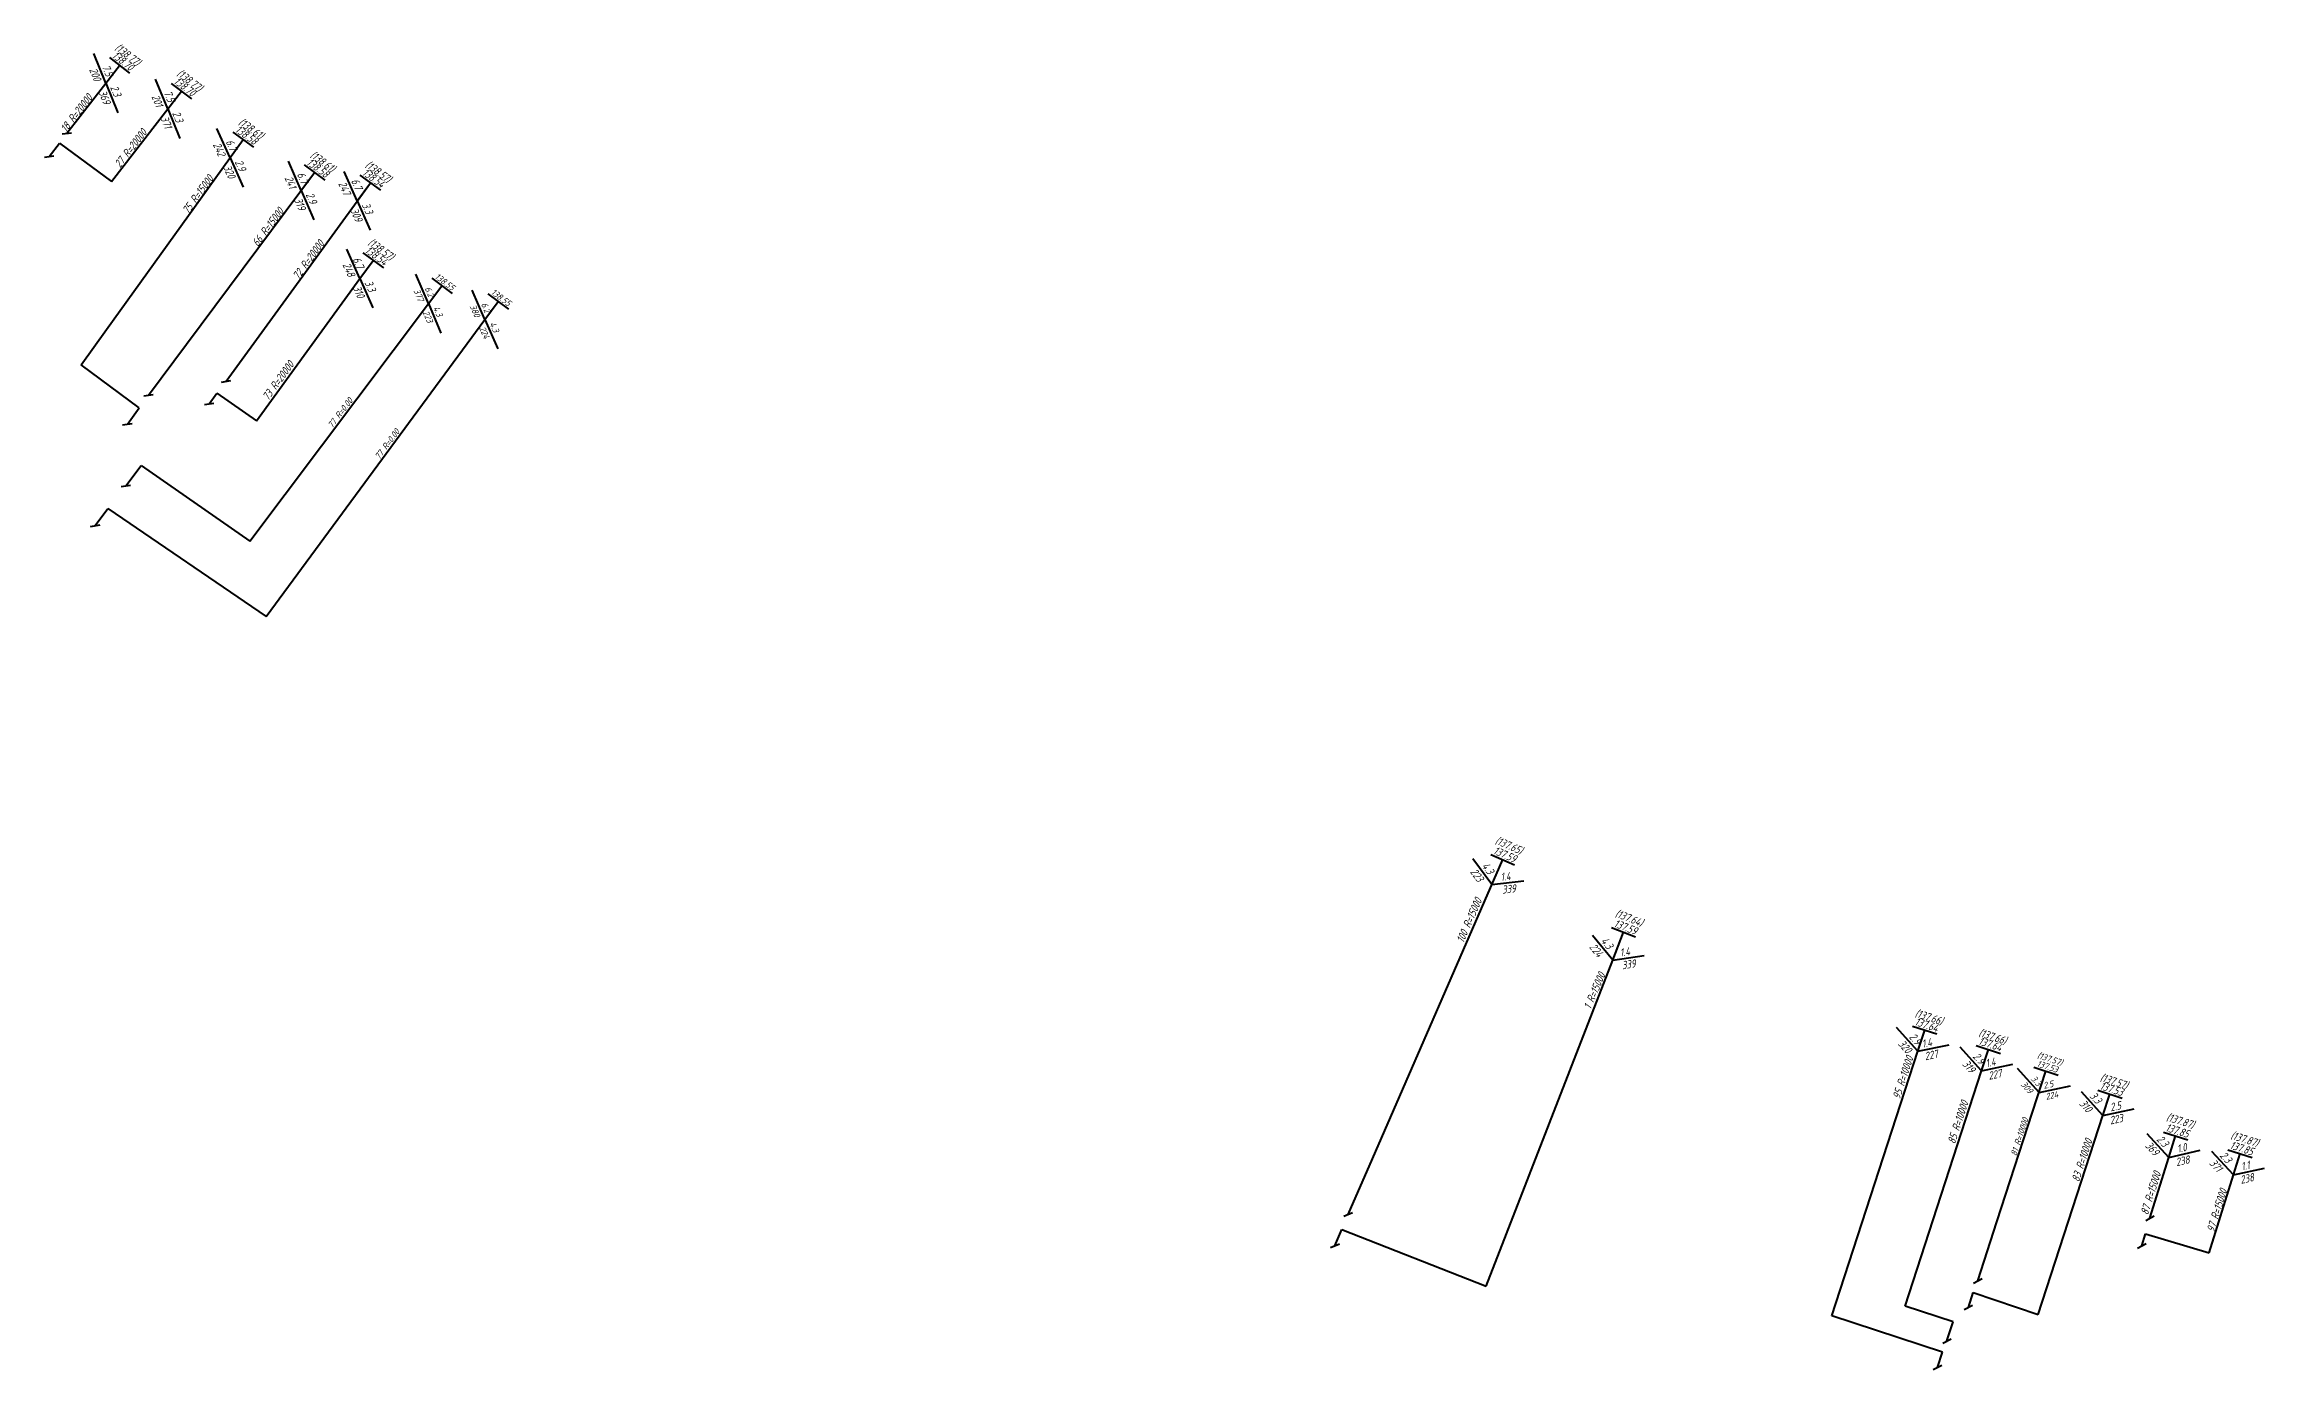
# Model space of a CAD drawing. Extents: x 10708 to 14321, y 7461 to 9444.
# Drawn here: x 10708 to 11054.8, y 9237.2 to 9444.1 of the extents above; entities that cross this region are included whole.
import ezdxf
from ezdxf.enums import TextEntityAlignment as Align

# ---------------------------------------------------------------- set-up
doc = ezdxf.new("R2010")
doc.units = 0
doc.styles.add('Уклоноуказатели', font='SPDS.shx', dxfattribs={"oblique": 15, "height": 2})

# ---------------------------------------------------------------- blocks, each defined once
blk = doc.blocks.new('45212122210')
at = {"color": 5, "lineweight": 40}
for p, q in [((10767.96, 9403.62), (10766, 9408.22)), ((10767.96, 9403.62), (10770.06, 9406.42)), ((10768.46, 9407.62), (10771.66, 9405.21)), ((10776.77, 9401.15), (10774.76, 9405.73)), ((10740.05, 9366.54), (10767.96, 9403.62)), ((10767.96, 9403.62), (10769.91, 9399.02)), ((10776.77, 9401.15), (10778.84, 9403.97)), ((10777.23, 9405.15), (10780.45, 9402.78)), ((10742.61, 9354.76), (10776.77, 9401.15)), ((10776.77, 9401.15), (10778.77, 9396.57)), ((10720.68, 9375.15), (10723.09, 9378.35)), ((10719.94, 9375.05), (10721.43, 9375.26)), ((10715.92, 9368.95), (10717.89, 9371.62)), ((10715.18, 9368.84), (10716.67, 9369.07)), ((10915.41, 9270.09), (10935.76, 9316.79)), ((10934.07, 9312.91), (10931.1, 9316.93)), ((10933.93, 9317.59), (10937.6, 9315.99)), ((10934.07, 9312.91), (10939.04, 9313.47)), ((10952.94, 9301.07), (10949.8, 9304.96)), ((10952.77, 9306.18), (10956.5, 9304.73)), ((10952.94, 9301.07), (10954.64, 9305.45)), ((10952.94, 9301.07), (10957.88, 9301.83)), ((10933.19, 9250.2), (10952.94, 9301.07)), ((10911.63, 9261.4), (10915.41, 9270.09)), ((10910.93, 9261.13), (10912.32, 9261.68)), ((10908.86, 9256.23), (10910.26, 9256.78)), ((10909.56, 9256.5), (10910.65, 9259.06))]:
    blk.add_line(p, q, dxfattribs=at)
at = {"color": 5, "lineweight": 40, "flags": 128}
for points in [[(10723.09, 9378.35), (10740.05, 9366.54)], [(10717.89, 9371.62), (10742.61, 9354.76)]]:
    blk.add_lwpolyline(points, dxfattribs=at)
at = {"color": 5, "lineweight": 40}
blk.add_lwpolyline([(10910.65, 9259.06), (10933.19, 9250.2)], dxfattribs=at)
at = {"color": 5, "lineweight": 40, "style": 'Уклоноуказатели', "oblique": 15}
for s, height, rotation, p in [('377', 1, 293.0361, (10767.27, 9404.27)), ('380', 1, 293.6381, (10776.08, 9401.79)), ('223', 1.25, 306.4523, (10932.85, 9313.93)), ('224', 1.25, 308.7883, (10951.53, 9302.22))]:
    blk.add_text(s, height=height, rotation=rotation, dxfattribs=at).set_placement(p, align=Align.TOP_RIGHT)
for s, height, rotation, p in [('6.2', 1, 293.0361, (10767.96, 9404.56)), ('6.2', 1, 293.6381, (10776.77, 9402.09)), ('4.3', 1.25, 306.4523, (10933.46, 9314.37)), ('4.3', 1.25, 308.7883, (10952.11, 9302.69))]:
    blk.add_text(s, height=height, rotation=rotation, dxfattribs=at).set_placement(p, align=Align.RIGHT)
for s, height, rotation, p in [('138.55', 1, 323.0361, (10770.21, 9406.62)), ('138.55', 1, 323.6381, (10778.99, 9404.17)), ('(137.65)', 1.25, 336.4523, (10936.49, 9318.45)), ('137.59', 1.25, 336.4523, (10935.86, 9317.02)), ('(137.64)', 1.25, 338.7883, (10955.28, 9307.1)), ('137.59', 1.25, 338.7883, (10954.73, 9305.68))]:
    blk.add_text(s, height=height, rotation=rotation, dxfattribs=at).set_placement(p, align=Align.CENTER)
for s, height, rotation, p in [('223', 1, 293.0361, (10767.95, 9402.68)), ('224', 1, 293.6381, (10776.77, 9400.21)), ('339', 1.25, 6.4523, (10935.57, 9312.7)), ('339', 1.25, 8.7883, (10954.27, 9300.89))]:
    blk.add_text(s, height=height, rotation=rotation, dxfattribs=at).set_placement(p, align=Align.TOP_LEFT)
for s, height, rotation, p in [('4.3', 1, 293.0361, (10768.64, 9402.97)), ('4.3', 1, 293.6381, (10777.46, 9400.51)), ('1.4', 1.25, 6.4523, (10935.49, 9313.45)), ('1.4', 1.25, 8.7883, (10954.16, 9301.64))]:
    blk.add_text(s, height=height, rotation=rotation, dxfattribs=at).set_placement(p)
for s, height, rotation, p in [('77 R=0.00', 1, 53.0361, (10752.53, 9384.37)), ('77 R=0.00', 1, 53.6381, (10759.89, 9379.48)), ('100 R=15000', 1.25, 66.4523, (10929.05, 9303.95)), ('1 R=15000', 1.25, 66.8628, (10948.92, 9293.56))]:
    blk.add_text(s, height=height, rotation=rotation, dxfattribs=at).set_placement(p, align=Align.MIDDLE_LEFT)

msp = doc.modelspace()

# ---------------------------------------------------------------- linework, layer by layer
at = {"color": 6, "lineweight": 40}
for p, q in [((10717.55, 9438.06), (10715.66, 9442.69)), ((10717.55, 9438.06), (10719.7, 9440.83)), ((10718.11, 9442.05), (10721.28, 9439.6)), ((10711.47, 9430.22), (10717.55, 9438.06)), ((10717.55, 9438.06), (10719.44, 9433.43)), ((10727.22, 9434.03), (10725.32, 9438.66)), ((10727.22, 9434.03), (10729.36, 9436.8)), ((10727.78, 9438.02), (10730.94, 9435.58)), ((10718.47, 9422.7), (10727.22, 9434.03)), ((10727.22, 9434.03), (10729.12, 9429.41)), ((10710.72, 9430.12), (10712.21, 9430.31)), ((10736.97, 9426.39), (10734.92, 9430.95)), ((10737.39, 9430.4), (10740.64, 9428.06)), ((10707.96, 9426.49), (10709.45, 9426.68)), ((10708.71, 9426.59), (10710.33, 9428.68)), ((10717.69, 9399.6), (10739.02, 9429.23)), ((10736.97, 9426.39), (10739.03, 9421.83)), ((10730.17, 9397.29), (10750.16, 9424.1)), ((10748.07, 9421.3), (10746.09, 9425.89)), ((10748.56, 9425.3), (10751.76, 9422.91)), ((10756.82, 9419.68), (10754.78, 9424.24)), ((10757.26, 9423.68), (10760.49, 9421.33)), ((10736.35, 9391.49), (10758.88, 9422.51)), ((10748.07, 9421.3), (10750.05, 9416.71)), ((10756.82, 9419.68), (10758.88, 9422.51)), ((10756.82, 9419.68), (10758.85, 9415.11)), ((10757.25, 9407.55), (10755.22, 9412.12)), ((10757.25, 9407.55), (10759.31, 9410.38)), ((10757.69, 9411.56), (10760.92, 9409.21)), ((10741.11, 9385.34), (10757.25, 9407.55)), ((10757.25, 9407.55), (10759.28, 9402.99)), ((10713.71, 9394.07), (10717.69, 9399.6)), ((10724.24, 9389.33), (10730.17, 9397.29)), ((10735.61, 9391.37), (10737.09, 9391.6)), ((10723.5, 9389.22), (10724.98, 9389.44)), ((10733.7, 9387.97), (10734.92, 9389.66)), ((10720.18, 9384.68), (10721.66, 9384.92)), ((10720.92, 9384.8), (10722.76, 9387.35)), ((10732.96, 9387.85), (10734.44, 9388.09)), ((11000.61, 9286.86), (10997.26, 9290.57)), ((10999.79, 9290.8), (11003.59, 9289.57)), ((11000.61, 9286.86), (11001.69, 9290.18)), ((11000.61, 9286.86), (11005.5, 9287.89)), ((11009.74, 9287.76), (11013.54, 9286.52)), ((10987.19, 9245.58), (11000.61, 9286.86)), ((11010.56, 9283.81), (11007.21, 9287.53)), ((11010.56, 9283.81), (11011.64, 9287.14)), ((11010.56, 9283.81), (11015.45, 9284.85)), ((11019.54, 9280.45), (11016.2, 9284.16)), ((11018.72, 9284.4), (11022.53, 9283.16)), ((10998.62, 9247.09), (11010.56, 9283.81)), ((11012.97, 9260.24), (11020.62, 9283.78)), ((11019.54, 9280.45), (11024.43, 9281.49)), ((11028.7, 9280.78), (11032.51, 9279.55)), ((11029.52, 9276.84), (11026.18, 9280.55)), ((11029.52, 9276.84), (11030.6, 9280.16)), ((11029.52, 9276.84), (11034.41, 9277.87)), ((11019.41, 9245.75), (11029.52, 9276.84)), ((11039.83, 9270.3), (11036.45, 9273.98)), ((11038.97, 9274.24), (11042.79, 9273.05)), ((11036.86, 9260.81), (11039.83, 9270.3)), ((11039.83, 9270.3), (11040.88, 9273.64)), ((11039.83, 9270.3), (11044.71, 9271.4)), ((11049.89, 9267.55), (11046.51, 9271.23)), ((11049.03, 9271.49), (11052.85, 9270.29)), ((11049.89, 9267.55), (11050.94, 9270.89)), ((11046.09, 9255.41), (11049.89, 9267.55)), ((11049.89, 9267.55), (11054.77, 9268.64)), ((11009.97, 9251.02), (11012.97, 9260.24)), ((11036.2, 9260.46), (11037.53, 9261.16)), ((11034.93, 9256.14), (11036.26, 9256.84)), ((11035.6, 9256.49), (11036.18, 9258.37)), ((11009.3, 9250.67), (11010.64, 9251.36)), ((11007.83, 9246.53), (11009.17, 9247.21)), ((11008.5, 9246.87), (11009.26, 9249.2)), ((11005.16, 9241.64), (11006.13, 9244.62)), ((11003.67, 9237.5), (11004.44, 9239.87)), ((11004.49, 9241.3), (11005.83, 9241.98)), ((11003, 9237.16), (11004.34, 9237.84))]:
    msp.add_line(p, q, dxfattribs=at)
at = {"color": 6, "lineweight": 40, "flags": 128}
for points in [[(10710.33, 9428.68), (10718.47, 9422.7)], [(10722.76, 9387.35), (10713.71, 9394.07)], [(10734.92, 9389.66), (10741.11, 9385.34)], [(11006.13, 9244.62), (10998.62, 9247.09)], [(11009.26, 9249.2), (11019.41, 9245.75)], [(11004.44, 9239.87), (10987.19, 9245.58)]]:
    msp.add_lwpolyline(points, dxfattribs=at)
at = {"color": 6, "lineweight": 40}
msp.add_lwpolyline([(11036.18, 9258.37), (11046.09, 9255.41)], dxfattribs=at)

# ---------------------------------------------------------------- block references
msp.add_blockref('45212122210', (0, 0))

# ---------------------------------------------------------------- texts
at = {"color": 6, "lineweight": 40, "style": 'Уклоноуказатели', "oblique": 15}
for s, height, rotation, p in [('(138.77)', 1.25, 322.1956, (10720.61, 9442.01)), ('138.70', 1.25, 322.1956, (10719.85, 9441.02)), ('138.70', 1.25, 322.3199, (10729.51, 9437)), ('(138.77)', 1.25, 322.3199, (10730.28, 9437.99)), ('138.58', 1.25, 324.2565, (10739.16, 9429.43)), ('(138.61)', 1.25, 324.2565, (10739.89, 9430.45)), ('(138.61)', 1.25, 323.2959, (10751.06, 9425.31)), ('138.58', 1.25, 323.2959, (10750.31, 9424.3)), ('138.54', 1.25, 324.0195, (10759.02, 9422.71)), ('(138.57)', 1.25, 324.0195, (10759.76, 9423.72)), ('(138.57)', 1.25, 323.9993, (10760.19, 9411.6)), ('138.54', 1.25, 323.9993, (10759.45, 9410.59)), ('(137.66)', 1.25, 341.9874, (11002.16, 9291.61)), ('137.64', 1.25, 341.9874, (11001.77, 9290.42)), ('(137.66)', 1.25, 341.9874, (11012.1, 9288.57)), ('137.64', 1.25, 341.9874, (11011.72, 9287.38)), ('137.53', 1, 341.9874, (11020.7, 9284.01)), ('(137.57)', 1, 341.9874, (11021.09, 9285.2)), ('(137.57)', 1.25, 341.9874, (11031.07, 9281.59)), ('137.53', 1.25, 341.9874, (11030.68, 9280.4)), ('(137.87)', 1.25, 342.6207, (11041.43, 9275.41)), ('137.85', 1.25, 342.6207, (11040.95, 9273.88)), ('(137.87)', 1.25, 342.6207, (11051.47, 9272.57)), ('137.85', 1.25, 342.6207, (11051.01, 9271.13))]:
    msp.add_text(s, height=height, rotation=rotation, dxfattribs=at).set_placement(p, align=Align.CENTER)
for s, height, rotation, p in [('200', 1.25, 292.1956, (10716.88, 9438.72)), ('201', 1.25, 292.3199, (10726.54, 9434.69)), ('242', 1.25, 294.2565, (10736.28, 9427.02)), ('241', 1.25, 293.2958, (10747.38, 9421.94)), ('247', 1.25, 294.0195, (10755.85, 9420.93)), ('248', 1.25, 293.9993, (10756.55, 9408.19)), ('320', 1.25, 311.9874, (10999.75, 9287.25)), ('319', 1.25, 311.9874, (11009.7, 9284.2)), ('309', 1, 311.9874, (11018.68, 9280.84)), ('310', 1.25, 311.9874, (11027.93, 9278.05)), ('369', 1.25, 312.6207, (11038.41, 9271.3)), ('371', 1.25, 312.6207, (11048.27, 9268.76))]:
    msp.add_text(s, height=height, rotation=rotation, dxfattribs=at).set_placement(p, align=Align.TOP_RIGHT)
for s, height, rotation, p in [('7.5', 1.25, 292.1956, (10717.57, 9439)), ('7.5', 1.25, 292.3199, (10727.24, 9434.97)), ('6.7', 1.25, 294.2565, (10736.96, 9427.33)), ('6.7', 1.25, 293.2958, (10748.07, 9422.24)), ('6.7', 1.25, 294.0195, (10756.54, 9421.23)), ('6.7', 1.25, 293.9993, (10756.79, 9408.97)), ('2.9', 1.25, 311.9874, (11000.31, 9287.75)), ('2.9', 1.25, 311.9874, (11010.26, 9284.71)), ('3.3', 1, 311.9874, (11019.24, 9281.34)), ('3.3', 1.25, 311.9874, (11028.49, 9278.55)), ('2.3', 1.25, 312.6207, (11038.96, 9271.8)), ('2.3', 1.25, 312.6207, (11048.82, 9269.27))]:
    msp.add_text(s, height=height, rotation=rotation, dxfattribs=at).set_placement(p, align=Align.RIGHT)
for s, height, rotation, p in [('369', 1.25, 292.1956, (10717.53, 9437.12)), ('371', 1.25, 292.3199, (10727.2, 9433.09)), ('320', 1.25, 294.2565, (10736.99, 9425.45)), ('319', 1.25, 293.2958, (10748.07, 9420.35)), ('309', 1.25, 294.0195, (10756.83, 9418.73)), ('310', 1.25, 293.9993, (10757.26, 9406.61)), ('227', 1.25, 11.9874, (11001.53, 9286.67)), ('227', 1.25, 11.9874, (11011.48, 9283.62)), ('224', 1, 11.9874, (11020.47, 9280.26)), ('223', 1.25, 11.9874, (11030.45, 9276.65)), ('238', 1.25, 12.6207, (11040.76, 9270.13)), ('238', 1.25, 12.6207, (11050.82, 9267.37))]:
    msp.add_text(s, height=height, rotation=rotation, dxfattribs=at).set_placement(p, align=Align.TOP_LEFT)
for s, height, rotation, p in [('2.3', 1.25, 292.1956, (10718.22, 9437.4)), ('2.3', 1.25, 292.3199, (10727.9, 9433.37)), ('2.9', 1.25, 294.2565, (10737.67, 9425.75)), ('2.9', 1.25, 293.2958, (10748.76, 9420.65)), ('3.3', 1.25, 294.0195, (10757.51, 9419.04)), ('3.3', 1.25, 293.9993, (10757.94, 9406.91)), ('1.4', 1.25, 11.9874, (11001.38, 9287.4)), ('1.4', 1.25, 11.9874, (11011.33, 9284.36)), ('2.5', 1, 11.9874, (11020.31, 9281)), ('2.5', 1.25, 11.9874, (11030.76, 9277.48)), ('1.0', 1.25, 12.6207, (11041.24, 9271)), ('1.1', 1.25, 12.6207, (11051.25, 9268.24))]:
    msp.add_text(s, height=height, rotation=rotation, dxfattribs=at).set_placement(p)
for s, height, rotation, p in [('18 R=20000', 1.25, 52.1956, (10710.86, 9430.66)), ('27 R=20000', 1.25, 52.3199, (10719.29, 9425.11)), ('75 R=15000', 1.25, 54.2565, (10729.91, 9417.86)), ('66 R=15000', 1.25, 53.2959, (10740.8, 9412.8)), ('72 R=20000', 1.25, 54.0195, (10747.14, 9407.63)), ('73 R=20000', 1.25, 53.9993, (10742.41, 9388.75)), ('95 R=10000', 1.25, 71.9874, (10997.21, 9279.49)), ('85 R=10000', 1.25, 71.9874, (11005.8, 9272.49)), ('81 R=10000', 1, 71.9874, (11015.54, 9270.58)), ('83 R=10000', 1.25, 71.9874, (11025.18, 9266.56)), ('87 R=15000', 1.25, 72.6207, (11035.95, 9261.4)), ('97 R=15000', 1.25, 72.6207, (11046.28, 9258.71))]:
    msp.add_text(s, height=height, rotation=rotation, dxfattribs=at).set_placement(p, align=Align.MIDDLE_LEFT)

doc.saveas('drawing.dxf')
